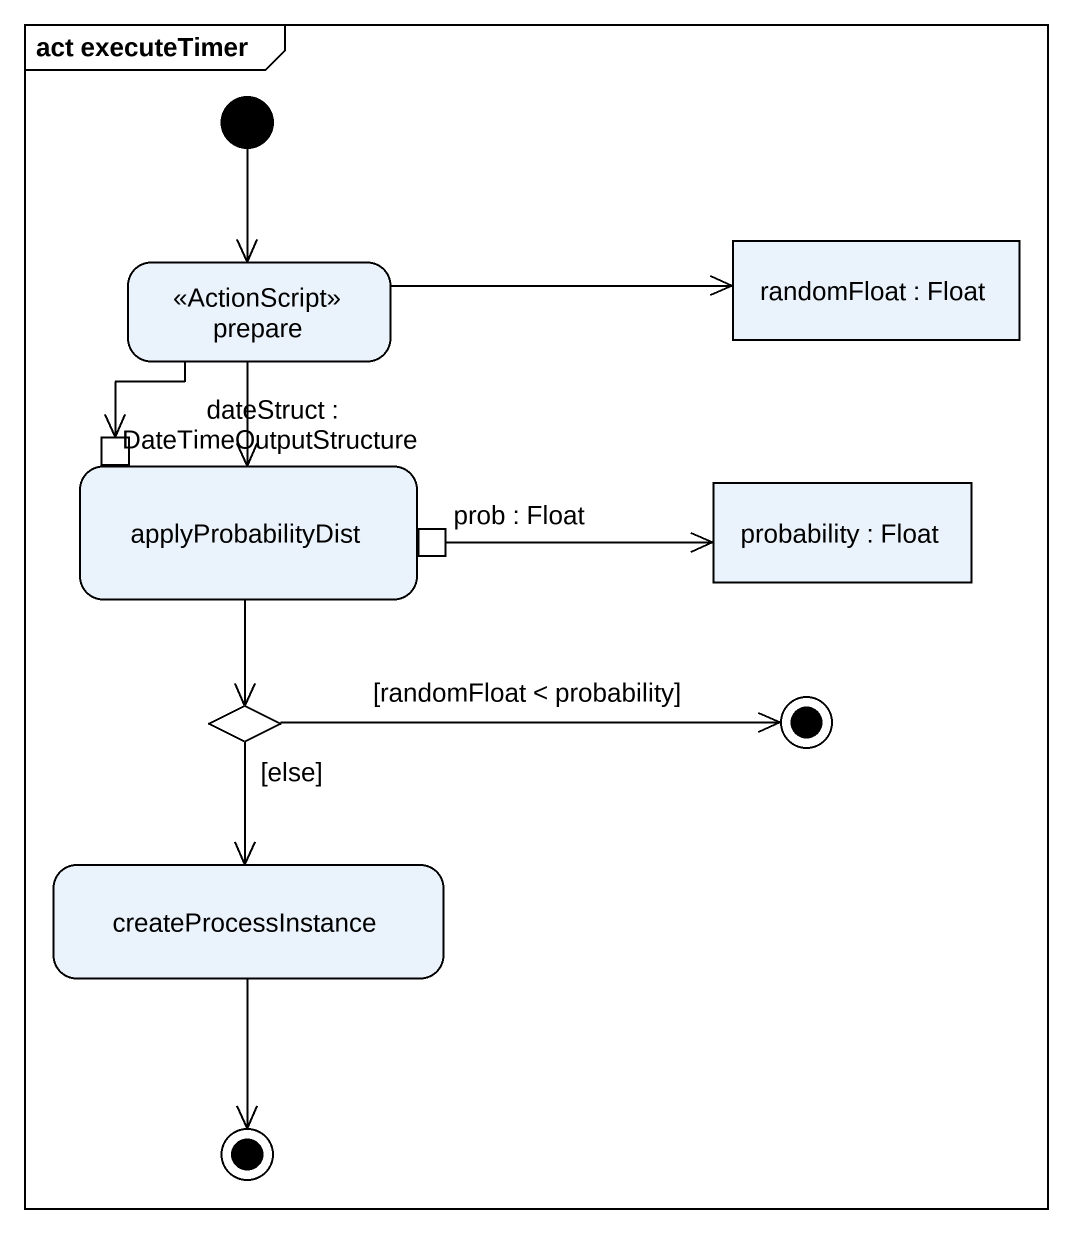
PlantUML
@startuml
mainframe act executeTimer
hide empty description
state prepare <<ActionScript>>
state "randomFloat : Float" as randomFloat <<object>>
state applyProbabilityDist {
  state "dateStruct : DateTimeOutputStructure" as dateStruct <<inputPin>>
  state "prob : Float" as prob_Float <<outputPin>>
}
state "probability : Float" as probability <<object>>
state choice1 <<choice>>
state final1 <<end>>
state createProcessInstance
state final2 <<end>>
[*] --> prepare
prepare -right-> randomFloat
prepare --> applyProbabilityDist
prepare --> dateStruct
applyProbabilityDist --> choice1
prob_Float -right-> probability
choice1 -right-> final1 : [randomFloat < probability]
choice1 --> createProcessInstance : [else]
createProcessInstance --> final2
@enduml
